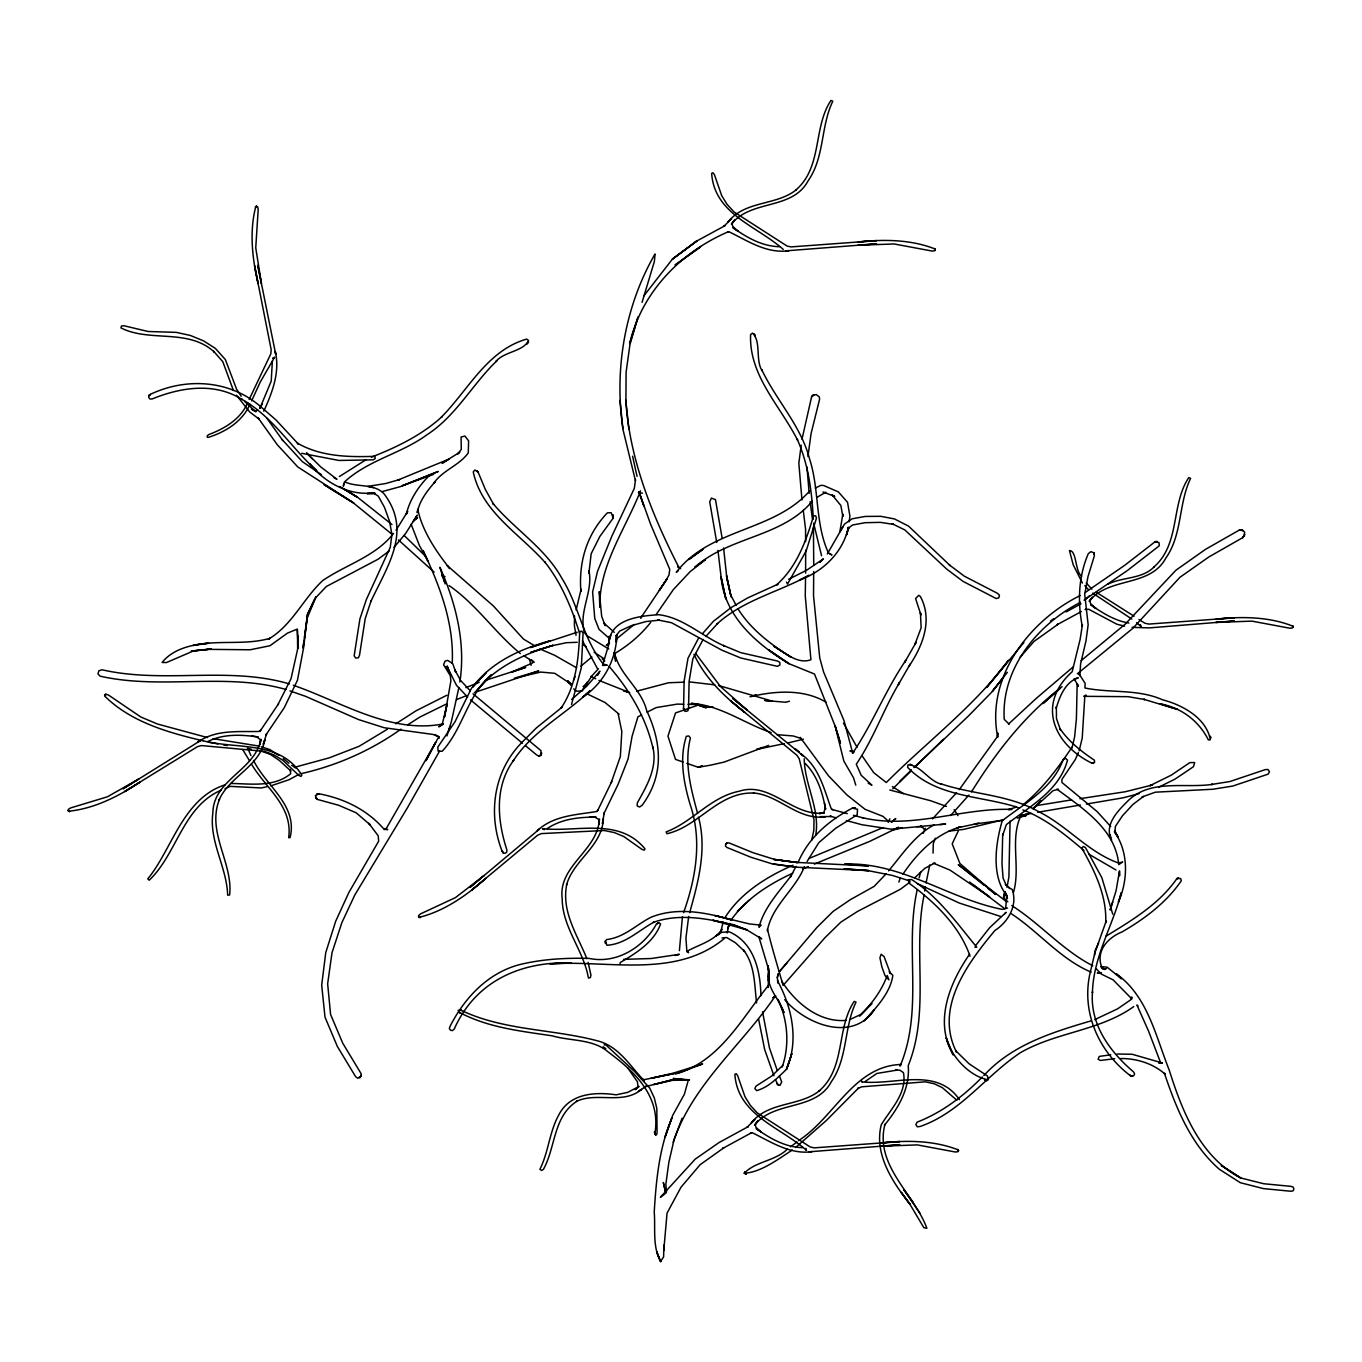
<?xml version="1.0" encoding="UTF-8"?>
<svg xmlns="http://www.w3.org/2000/svg" width="1362" height="1362" viewBox="0 0 1362 1362"><rect width="100%" height="100%" fill="white"/><g stroke="black" fill="none" stroke-linecap="round" stroke-linejoin="round"><path stroke-width="1.5" d="M796.089 866.3L790.505 876.924L791.424 875.323C779.217 891.752 764.354 906.888 758.957 927.25L761.171 925.173L749.389 923.93L714.829 915.519L731.939 920.014C705.788 912.353 677.033 906.734 650.866 917.29C636.173 924.917 623.932 937.55 606.754 939.542L605.256 941.023L606.907 945.245C625.652 944.224 639.033 929.94 654.816 921.699L653.079 922.432C679.723 912.949 708.223 918.618 734.782 925.326L712.854 920.235L747.006 929.906L732.381 924.44L746.631 929.786L761.698 938.895L758.821 936.63L768.577 969.403L768.066 965.981L768.934 983.551M625.907 401.007L626.111 372.132L629.959 344.501L638.063 316.937L630.214 341.862M813.693 571.478L813.523 595.705L819.72 657.812L823.584 671.977L844.065 720.77L852.425 752.096L849.956 750.973L854.332 751.654L852.51 753.356C872.582 723.835 885.606 689.972 905.781 660.366L904.606 662.443L916.047 642.421L914.855 644.515L921.138 627.78L920.423 612.815L920.967 615.045L915.604 598.531L918.72 595.33L920.337 596.454C932.885 619.557 923.01 645.622 909.22 665.831M813.744 565.417L813.42 526.924M574.509 615.896L574.406 625.873L576.041 635.322M615.641 660.876L614.041 652.721M805.538 577.267L805.265 595.943L810.918 659.736C797.485 664.775 784.546 652.245 773.633 646.099L791.237 657.301L790.13 656.654C770.262 643.971 750.632 629.125 738.034 608.899M805.606 573.113L805.674 550.078M663.89 1245.123L663.617 1256.768L660.638 1261.57C652.279 1246.639 655.565 1228.371 654.237 1211.942C656.143 1180.003 659.259 1147.536 671.926 1117.81L664.894 1137.559L672.709 1115.342L684.354 1094.299L688.338 1080.1L673.203 1078.5L689.478 1079.862M933.038 853.123L933.311 843.47L935.405 838.226M679.4 950.625L682.447 916.694M1010.076 821.133L1008.901 876.89L1007.012 887.326M1002.721 833.629L1001.989 863.712L1003.062 878.081L1006.263 885.351M1006.671 895.804L1005.786 907.45M1094.571 955.188L1094.776 951.493L1098.64 942.862M663.754 1250.605L667.057 1213.133L680.966 1187.272L700.085 1164.748L723.818 1147.808L722.643 1148.455L751.671 1132.673M768.44 975.805L768.56 981.423L768.611 972.962C766.448 988.063 779.473 999.265 783.984 1012.647L777.889 999.35C787.849 1019.951 789.79 1045.454 782.163 1067.059M694.007 654.288C704.716 677.714 724.414 696.833 744.844 712.479L730.73 700.868L796.872 755.246L799.171 758.634L814.033 819.856L813.829 830.241L811.701 840.184M303.845 641.74L303.011 648.057L307.403 617.65L315.984 596.879L307.471 614.347L304.407 637.535M801.214 445.153L798.83 463.165L801.963 499.956M802.014 439.16L811.616 396.734L813.267 395.031L816.247 394.622L819.26 396.853L819.618 399.168L811.071 433.576L807.938 456.542M849.156 521.765L849.905 516.011L847.522 502.272L838.345 491.903L823.669 485.502L820.877 485.332L815.31 488.09M635.543 479.373L634.334 488.345L611.896 536.083L597.577 571.172L592.623 591.891L594.751 618.433L599.008 629.329L609.58 638.625L609.24 636.275L608.576 645.282L602.532 665.422L607.265 665.235L603.23 663.975C582.851 638.727 578.884 605.222 561.774 578.152C544.97 547.813 514.666 529.443 492.891 503.361L493.657 504.451L485.4 489.588L478.045 471.984L474.81 470.026L473.244 471.882C481.859 512.35 519.841 533.7 545.277 562.676L544.715 561.876C561.399 582.953 571.682 607.861 579.599 633.296M343.735 483.731L343.377 486.183L344.348 482.063C368.098 459.981 401.262 453.682 427.072 434.699C456.151 415.836 472.359 384.322 496.858 360.777L495.819 361.611C503.736 351.566 523.297 351.651 528.592 340.534L526.617 339.104C487 350.528 468.426 389.873 441.339 417.181L442.105 416.568C421.777 435.193 396.853 447.179 371.434 457.155M459.896 681.987C465.838 642.677 455.895 603.145 439.909 567.29L444.233 581.421M604.353 1045.182L604.558 1043.735L634.505 1071.451L649.691 1088.051L654.305 1097.891L656.807 1108.345L657.08 1132.588L656.705 1134.58L654.799 1134.069C661.421 1096.887 635.22 1072.047 608.286 1052.043C593.049 1038.763 570.695 1041.249 552.257 1035.835C520.42 1031.068 487.562 1027.578 458.773 1012.034L460.339 1013.039L458.126 1010.4L461.412 1009.974L459.913 1009.736C503.021 1030.779 552.053 1028.736 597.697 1040.891C618.995 1046.322 630.197 1066.31 644.362 1080.866L641.144 1078.738L644.192 1079.64L673.969 1073.596L651.138 1078.278L673.832 1072.984L702.622 1063.96L679.195 1072.677M614.824 656.961L615.437 653.13C628.886 644.992 641.042 634.743 650.73 622.298M917.222 889.658C904.351 947.373 923.521 1008.016 900.878 1064.199L899.89 1066.088L901.235 1064.437C853.685 1066.003 834.565 1117.487 798.507 1140.658M924.083 895.089C912.421 951.561 930.365 1010.74 908.233 1065.612C910.105 1088.323 898.409 1108.157 884.517 1125.114L884.959 1124.229C874.268 1165.514 914.362 1193.844 926.875 1228.269L923.879 1227.724L909.527 1203.599L901.252 1192.295L910.054 1204.366C892.621 1182.131 873.842 1154.414 881.248 1124.791C890.935 1108.736 907.279 1093.107 903.449 1072.643L899.737 1070.106L895.617 1070.157L897.064 1070.106L876.89 1073.443L865.313 1081.377M924.747 891.02L925.411 886.951M926.075 882.882L929.786 864.921M848.373 527.196C843.316 551.865 823.363 571.376 800.073 579.837L808.994 575.309C778.553 592.164 743.158 600.046 716.923 624.068L717.621 623.473L705.805 636.497M1013.481 892.416C1020.853 867.236 1009.344 838.549 1021.33 814.885L1020.393 816.57L1026.097 815.497L1029.059 812.91M458.875 687.572L451.384 721.537L446.923 735.94M727.155 933.021L728.568 926.398M1004.254 893.097L1003.436 898.103L1007.812 901.729M815.77 834.855C820.128 808.943 804.567 784.699 804.227 758.787M825.406 808.092L823.652 812.739L819.192 813.642L824.385 812.859C792.973 817.404 770.841 780.749 738.936 791.305C710.606 796.94 692.373 822.12 666.12 831.91L666.92 833.731C698.757 826.581 718.83 791.22 754.327 793.093L753.424 792.956C779.183 795.033 797.843 820.656 825.338 816.74L820.384 816.689L831.382 816.485L830.037 816.161L836.166 817.813M674.02 1139.926L668.878 1162.161L665.831 1184.344L666.529 1191.92M1071.996 748.096L1074.618 736.91L1076.406 718.813L1077.172 683.724L1078.449 686.261L1074.124 678.702M1005.292 891.582L1003.777 897.967L1005.326 900.605L1003.777 897.967L1005.531 892.263L1004.475 895.226M688.695 916.422L685.937 938.043L686.857 951.374L688.627 952.668L686.72 951.493C698.502 944.7 714.165 941.159 721.945 929.276L720.941 931.199L723.205 921.938M689.649 912.693C698.331 881.861 707.133 849.105 698.502 817.234M919.163 877.792L920.678 871.935M642.047 302.398L654.39 261.453L655.037 253.979C624.954 305.99 614.143 369.204 622.877 428.553M576.126 609.989L581.114 589.201L580.893 591.448C578.544 561.876 586.75 534.347 607.401 512.827L611.18 512.708L613.206 518.088L599.893 536.39L591.159 553.755L588.912 573.232L588.997 570.899C593.253 591.806 578.629 611.453 584.281 631.832M847.487 531.299L846.483 534.891L848.901 527.69L847.556 528.882L852.527 525L865.091 522.702L880.363 522.361L893.506 524.37L892.212 523.757L904.811 529.92L946.76 569.129L963.053 581.387L996.218 598.548L998.84 597.85L999.453 595.228L997.444 593.304L964.381 576.211L949.297 564.889L950.199 565.639L908.522 526.107L894.425 518.922L880.72 516.317L865.159 516.436L852.067 518.82L844.44 524.149L827.313 553.976M683.605 912.625C695.88 878.081 702.366 840.218 690.176 804.653C683.673 782.69 679.11 758.515 686.363 736.28L688.951 735.974L690.415 738.085C683.894 763.52 691.062 788.887 697.599 813.437M1110.166 909.833L1116.057 890.816L1119.513 870.88L1119.53 875.8L1119.496 872.582M777.225 977.405L778.349 973.592L777.31 978.035L778.213 983.245L777.498 980.759C792.071 1007.403 799.068 1040.551 786.487 1069.306C777.821 1077.614 768.423 1087.438 756.608 1090.621L754.854 1088.578L756.012 1086.11L771.845 1075.946L782.809 1065.356M610.823 635.339L609.154 640.804C612.27 618.535 640.821 615.879 658.731 614.705C683.588 617.667 702.077 636.463 724.431 645.963L723.358 645.469L740.809 652.67L777.259 660.962L779.813 662.341L779.881 665.031L777.379 666.341L740.809 657.999L721.979 650.219L671.551 622.74L657.812 619.931L659.225 620.187L645.997 621.549L631.287 625.703L619.71 631.066L615.862 636.071L616.85 634.573C616.305 659.651 603.707 683.298 582.63 697.276L590.138 690.653C565.009 714.795 532.525 730.968 513.202 760.898L513.729 760.149C494.321 786.572 497.249 820.384 506.885 849.922L506.783 852.169L505.115 853.276L503.123 852.97L502.016 850.978C487.698 813.982 493.47 771.096 521.935 742.409L536.373 727.921L562.387 706.963L561.076 708.104C576.33 685.682 578.748 657.71 579.667 631.593L581.829 631.151L583.072 633.381L581.302 667.806L571.529 704.529M619.999 963.632L620.357 962.44C636.292 953.025 654.1 942.095 660.587 923.947L658.68 922.772L657.437 923.538L658.68 922.772M767.283 930.978C771.982 905.424 795.153 890.033 804.448 866.641M629.619 343.786C641.468 292.472 680.711 252.021 728.449 231.71M1110.217 909.663L1112.72 902.138M1002.653 835.519L1006.348 824.64C1029.587 806.406 1059.261 790.999 1067.519 760.149L1065.561 758.293L1063.262 759.23C1052.86 788.479 1025.245 802.967 1002.279 820.639C995.588 843.095 990.787 876.856 1007.318 896.06L1005.531 893.574L1007.437 898.545M611.232 782.639L620.357 756.506L621.821 731.462L618.127 713.756M898.869 882.065L900.214 878.235M729.096 924.934L727.7 928.68L729.76 923.47M673.85 1140.42L682.09 1118.236M673.151 1142.275C692.339 1084.731 741.711 1045.301 775.097 996.32L772.85 997.92L775.761 995.894M263.785 411.222C272.23 392.545 280.146 372.388 275.294 351.566L275.72 354.375L257.741 265.284L261.436 283.5L255.75 247.85L258.201 209.373L257.656 206.82L255.818 206.479C249.212 231.37 252.293 258.644 258.133 283.705L254.609 265.777L271.191 349.779L270.817 353.865L249.178 399.424M585.609 686.159L587.124 682.226L583.14 689.274M724.652 918.141C740.077 893.251 766.636 876.702 793.042 865.21M923.249 833.323L925.292 828.232M573.572 680.319L575.122 676.539M1079.147 750.803L1082.228 738.051L1084.799 696.527L1086.11 695.08L1083.76 696.322L1128.162 696.68L1144.812 699.557L1143.705 699.285L1177.381 709.398L1160.271 703.848C1181.433 707.695 1198.883 720.941 1208.4 739.975L1210.324 739.77C1206.511 718.149 1182.471 704.92 1162.552 699.796C1137.883 688.797 1110.251 693.224 1084.935 687.997L1085.139 683.418L1078.874 673.543L1079.777 675.807L1080.645 663.652L1085.974 640.923L1088.153 624.8L1084.714 594.258L1087.983 576.62L1094.367 555.883L1093.958 552.802L1090.945 551.661L1088.323 553.619C1078.329 576.824 1077.563 601.766 1082.262 626.265L1082.398 624.749L1080.151 639.306L1072.166 671.738C1036.499 703.813 1053.098 744.044 1091.847 763.163L1094.656 762.107L1094.384 760.183C1081.394 751.535 1068.915 741.66 1059.994 728.687L1060.504 729.998L1056.469 718.523L1056.35 706.827L1056.18 708.24C1059.806 696.34 1065.271 682.021 1078.227 677.816L1075.622 678.634M958.218 831.126L952.191 843.81L959.887 863.44L995.707 894.493L987.552 888.007M1078.398 752.522L1075.401 759.4L1061.985 779.319L1061.866 782.418L1097.057 811.497L1110.745 826.547M251.612 400.854L260.312 381.956L274.613 357.185L272.792 358.325L273.966 357.831M640.498 490.814C625.686 528.745 598.922 565.264 599.808 607.248L599.297 591.602L601.681 616.356L605.188 625.686L604.03 623.217L614.313 632.36M597.373 811.156L611.81 781.43M277.763 704.954L291.025 678.719L297.631 649.18L297.478 629.448M888.109 822.205L889.88 818.783M407.715 511.482L406.199 514.41C409.996 499.122 418.628 486.013 429.847 475.032M698.57 638.131L687.98 658.289L684.116 681.221L683.554 708.444L684.133 710.623L685.988 711.424L687.878 710.777L688.542 708.649L689.104 681.426L692.866 658.748L703.167 639.391M797.962 862.759C808.279 837.97 828.879 820.401 852.271 808.194L857.498 809.249L857.226 814.782L835.774 828.181L818.902 842.533L807.104 861.431M247.612 402.709C240.802 419.138 224.611 428.553 208.726 434.614C207.722 435.21 206.224 436.623 207.824 437.508C225.173 432.231 242.504 421.556 249.961 404.259M439.62 750.99L407.408 807.802L354.852 894.902L341.862 922.653L332.022 952.668L327.646 983.79L330.591 1014.486L342.764 1043.241L361.066 1073.596L361.117 1075.946L357.78 1078.261L355.618 1076.695L337.299 1046.339L325.007 1017.159L321.687 985.22L325.756 952.566L335.665 921.291L348.859 892.502L378.67 841.171L378.193 835.791L368.796 823.261L370.106 824.81L356.265 812.842L338.61 805.248L317.21 799.358L315.371 795.595L319.066 793.808C343.633 798.421 366.497 809.42 383.233 828.283L387.761 829.594L383.897 829.458M259.938 408.225L271.225 381.088L272.366 361.288M259.853 408.379L262.185 404.139M910.429 663.737L898.307 684.66L899.533 682.532C883.632 709.023 873.638 738.647 856.272 764.201L861.21 775.267L871.918 785.21L868.156 783.116M407.493 511.737L396.036 530.244M599.025 672.59L597.373 675.365L599.927 671.143L586.562 686.346L571.614 699.489M386.059 828.913L438.87 736.791L434.955 734.561M842.874 526.924L839.877 531.81L842.84 514.053L842.823 516.402L840.865 505.489L832.148 494.968L834.753 496.449L822.988 491.954M1072.098 747.091C1057.882 768.1 1042.492 789.109 1022.624 805.078M260.023 731.241L278.512 703.848M656.212 614.466L673.322 589.627L690.125 571.665L705.465 559.578L694.773 567.324C729.181 536.305 781.856 537.53 812.246 501.284M642.03 616.186L640.651 618.144L665.337 581.404L669.065 574.866L669.746 569.333L650.542 524.064L638.982 491.699M971.464 791.901C996.082 752.199 1024.65 715.356 1062.054 686.686M902.87 874.234C917.103 853.208 935.643 833.85 960.789 826.768L957.043 827.909L979.04 823.176M959.308 789.585L997.12 736.995L997.835 733.062L997.733 737.2C985.645 677.935 1028.787 620.868 1080.236 595.517M976.213 944.819L989.527 927.828L1006.126 912.302L1004.611 913.97M597.969 809.947L596.811 811.463C576.296 814.936 553.517 815.412 537.241 830.752L539.488 829.032L469.89 887.462L484.106 875.511L455.521 897.575L420.586 913.851L418.594 915.536L419.19 917.324C444.182 911.195 466.672 895.43 485.876 878.303L471.814 889.982L537.632 835.212L541.395 833.595L604.319 830.497L614.483 832.625L623.847 836.574L642.013 849.428L644.294 850.109L644.992 848.849C618.893 817.115 577.267 832.471 542.485 828.658L544.374 829.713L543.37 828.93M643.783 295.963L672.419 259.12L697.14 240.819L725.01 225.683L723.818 226.364L731.615 218.652L728.006 222.006C745.201 200.214 776.391 205.9 796.481 189.624L795.714 190.152C822.716 167.015 812.842 127.568 830.956 100.43L832.812 101.197C820.554 126.394 824.725 157.209 808.092 180.823C792.275 210.48 750.973 199.21 731.377 224.168L734.595 220.031L731.99 223.76L732.773 226.415L738.17 231.387L732.943 227.624C746.665 237.465 762.124 246.386 779.473 246.692M731.139 919.98C746.257 898.511 769.258 884.04 792.735 873.178M1007.318 672.317L992.03 691.845L968.348 716.072L914.191 767.504L943.508 739.243M1003.658 676.982L992.387 691.334L1002.755 678.276M393.533 533.444C375.623 556.377 346.033 564.651 322.692 580.57C303.164 598.786 292.166 625.226 268.467 639.136L270.119 638.267C244.99 645.588 218.516 639.646 193.132 645.435L208.692 643.239C192.076 644.464 172.889 648.806 162.146 662.46L166.453 662.545L193.234 651.036L211.195 648.976L191.361 651.019L209.322 649.368L250.148 649.776L269.914 645.758L287.467 633.126L297.171 629.125L298.295 648.38L297.818 635.901M888.586 870.846C902.41 854.366 914.634 835.4 934.009 824.895M886.185 873.757L874.132 886.39L850.416 899.618L833.152 911.365L816.996 927.352L779.387 971.617L787.44 962.304M393.941 547.439L405.501 533.666L417.215 515.159L413.061 521.578L417.572 517.628L414.695 519.756M956.652 792.667L932.493 818.868M1023.901 642.455L986.667 687.504L1008.527 660.247C973.898 706.725 927.028 741.745 886.304 782.52L873.706 772.663L862.027 755.74M1020.087 657.284L1034.047 641.4L1058.393 624.017L1057.218 624.664L1081.36 611.555M950.574 815.566L968.961 795.016M702.622 633.534L713.416 621.293L730.917 607.707L747.619 597.935L778.042 584.145L776.493 584.928C796.787 567.103 806.168 540.748 813.557 515.806L815.753 515.909L816.434 518.258L806.151 550.963L787.508 584.077L786.521 582.17M864.24 1020.955L874.217 1009.923C852.357 1042.594 805.606 1024.394 784.733 999.623M634.198 624.494L616.152 639.238M865.772 1019.287C876.924 1006.91 890.51 992.302 892.842 975.379L889.233 971.736L890.476 973.575L884.057 956.533L881.112 954.251L879.92 957.827L881.861 966.867L884.994 975.532L888.909 979.84L887.224 975.532C881.572 990.957 871.237 1004.594 859.558 1016.052L871.867 1003.522L861.09 1014.384L849.786 1019.559M892.842 788.785L911.416 770.245M1033.435 808.432L1040.721 800.992L1033.145 808.449M580.876 666.171L591.874 656.995M822.12 560.037L819.839 562.302L823.363 558.863L806.61 570.235L788.615 579.31M914.294 767.436L918.601 763.214M260.789 730.117L259.427 731.445C238.639 732.007 216.013 729.266 197.745 742.154L200.214 740.775L123.057 788.819L138.822 778.979L107.428 796.787L70.535 807.972L68.321 809.368L68.662 811.224C94.284 808.688 118.749 796.242 140.184 781.992L124.623 791.577L197.49 746.631L201.457 745.559L264.177 751.347L273.932 754.906L282.666 760.132L298.823 775.421L301.002 776.408L301.853 775.25C280.504 740.162 237.124 749.509 203.227 740.826M914.685 877.877L924.849 868.309L935.03 862.912M809.743 490.865C773.82 531.81 710.028 527.996 676.25 572.363L678.514 570.542M1008.561 724.005L1036.38 698.28L1073.137 666.954M982.325 1076.95C963.649 1096.035 942.198 1112.362 917.154 1122.135L915.826 1124.586L917.256 1126.783L920.014 1126.51C960.653 1112.533 985.645 1075.81 1020.325 1052.741C1056.078 1032.004 1099.713 1030.949 1133.746 1006.603M739.277 909.476L737.421 911.212L749.628 899.89M584.826 685.529L586.086 684.388L583.021 686.499M983.824 1075.605C1011.864 1044.79 1052.196 1032.294 1090.894 1020.921M910.088 882.014L900.401 889.267L857.583 911.399L840.899 922.091L824.929 937.72L783.082 985.475C777.821 966.901 771.913 947.833 767.419 929.003M1085.173 599.603L1089.43 595.824M1060.266 688.185L1042.934 703.609L1059.874 688.627M1033.043 808.824L1053.03 790.709L1058.461 789.211M891.344 822.308L895.787 818.562L891.48 822.171M724.363 938.469C675.297 979.176 607.639 959.801 549.925 963.904L571.41 962.934C521.016 961.163 475.525 980.963 454.244 1029.042L452.507 1030.608L450.533 1030.251L449.341 1028.633L450.005 1026.42C465.395 996.133 490.558 970.17 524.966 963.394C546.094 958.848 567.716 957.827 589.252 958.422C616.441 964.177 643.681 947.407 656.501 923.896L657.982 923.198M598.463 668.742L591.789 675.978L582.153 691.045L576.603 691.164L573.708 688.866M1081.173 660.604L1125.267 624.102L1175.985 570.167L1205.455 549.38L1239.25 530.107L1242.791 530.465L1244.681 532.133L1244.187 535.913L1242.57 537.735L1208.775 557.024L1179.969 577.267L1132.775 628.359L1077.325 673.832M792.275 1150.039C778.145 1159.164 761 1172.273 744.384 1173.261C754.548 1161.701 775.727 1160.884 787.219 1149.239M795.595 1147.536L826.479 1120.364L858.537 1088.017L857.668 1088.578L861.652 1086.825L925.411 1081.82L934.298 1083.777L942.249 1087.591L956.856 1100.258M389.209 550.963L378.176 559.169L326.318 586.528L314.945 598.531L307.471 614.347L303.692 647.273L297.478 680.2L284.352 707.559L265.879 735.003L266.611 733.846L263.241 744.299L264.909 739.634C259.699 766.908 229.412 776.255 219.095 799.971L219.52 799.136C206.224 832.131 233.191 862.572 229.633 895.004L227.641 895.174C226.892 867.168 208.982 841.75 212.847 813.131C213.187 779.524 255.052 770.466 260.925 739.294L259.972 744.435L260.568 739.941L256.737 736.774L257.929 736.944C241.21 734.544 223.385 733.76 207.858 741.49M790.488 1146.821L796.991 1142.003M699.404 247.492L675.092 265.045L700.596 246.862M1050.494 621.021L1053.762 618.671M339.393 476.547L366.003 459.743M395.78 723.818L416.023 710.811L446.889 695.233M400.99 729.13C370.975 750.496 337.18 765.444 301.24 773.633M407.868 724.737L419.905 717.042L447.025 703.711M1105.791 936.341C1131.873 920.354 1159.079 904.266 1176.887 878.592L1180.667 878.558L1181.331 880.737C1166.332 902.666 1144.642 918.839 1121.879 932C1107.17 937.924 1094.725 952.191 1102.386 968.535L1101.194 966.833L1104.82 969.574M1085.412 592.351L1124.706 565.315L1155.214 541.65L1159.028 542.74L1159.334 545.583L1157.836 546.928L1127.31 570.593L1084.084 600.097M1080.475 602.327C1037.333 624.307 1000.917 669.134 1004.254 719.391L1009.106 724.141M387.353 729.249L359.057 746.325L329.332 757.817L294.379 767.351L295.997 767.793L291.638 765.342M816.723 497.522L825.798 492.176M547.166 828.658C561.45 818.817 579.208 817.098 596.113 817.115L589.661 817.098M719.017 934.264L715.731 936.103L721.809 932.238L729.419 931.897C754.225 942.793 760.439 971.174 760.932 995.673M1066.088 611.93L1080.951 603.86M1086.246 608.882L1085.071 609.529L1088.749 609.274L1116.925 624.256L1124.62 626.111M641.57 714.948L637.927 716.787L632.07 736.365L628.086 758.974L618.11 784.291L603.689 814.067L604.251 812.825L602.396 823.635L603.383 818.8C602.072 846.534 573.402 860.052 566.524 884.977L566.83 884.108C561.059 911.331 577.25 934.741 586.852 958.61M647.052 712.19L656.161 707.593L677.34 704.103L683.724 704.239M1158.79 787.151L1174.963 779.149L1188.839 769.836L1193.504 766.636L1194.678 762.533L1189.809 762.635L1171.269 775.165L1149.903 785.687L1152.49 784.955L1125.25 791.748L1079.93 798.694M898.222 827.517L869.943 841.273L814.289 864.104M1107.902 584.162C1122.782 576.773 1141.799 579.395 1154.278 566.796L1153.529 567.324C1180.531 544.187 1170.639 504.74 1188.754 477.602L1190.609 478.368C1178.351 503.565 1182.522 534.381 1165.889 557.994C1150.073 587.652 1108.77 576.381 1089.174 601.34L1092.392 597.203L1089.787 600.914L1090.57 603.587L1095.967 608.542L1090.741 604.779C1102.318 612.883 1114.729 620.749 1128.894 623.047M299.214 774.212L288.982 779.745L270.868 785.857M898.562 827.262L891.855 830.377L902.07 827.619M883.41 827.483L808.722 858.588M577.216 632.257L530.499 647.512L550.299 640.753C520.897 648.738 491.41 661.864 472.75 686.976L486.234 672.47L471.507 688.219L454.993 721.792L437.832 747.057L438.087 751.177L442.207 751.262C463.233 728.449 467.421 694.892 491.631 674.582L475.713 691.845C494.747 667.125 523.961 653.998 553.125 645.282L530.737 652.364L551.95 645.775L566.371 642.711L577.233 642.302M532.695 662.885L511.227 672.334L525.255 667.618M257.912 410.098L255.358 411.188L251.357 409.077L255.852 411.767L244.632 401.45M802.524 869.058L808.415 866.572M675.229 1074.073C719.442 1062.002 741.575 1018.623 768.457 985.407L768.083 987.535L768.526 979.312L768.798 982.138M374.925 492.959L371.741 493.47L373.988 492.755C349.455 496.228 324.837 482.71 309.685 463.846L316.801 470.86C290.974 447.485 272.57 416.227 241.363 399.032L242.147 399.509C214.447 382.007 180.942 387.268 152.152 398.947L149.905 398.998L148.696 397.415L148.867 395.389L150.756 394.146C186.645 377.308 229.837 380.066 260.431 406.455L275.89 419.854L298.601 444.318L297.376 443.11C320.717 456.696 348.689 457.223 374.686 456.321L375.282 458.449L373.273 459.828L338.985 460.458L301.666 453.291M465.889 687.64L479.186 682.311M456.559 699.591L466.451 695.659M474.368 692.526L538.756 670.938L514.41 678.208L540.799 672.062L554.76 673.322L571.495 684.354M221.104 790.198C182.695 806.747 177.043 853.872 149.224 880.192L147.743 878.865C171.782 850.024 182.814 798.353 225.122 784.801M225.002 788.666L230.161 786.368L261.3 787.951L267.037 786.691M768.679 745.389L723.92 762.141L710.368 765.189L698.212 767.283L686.857 763.333M762.516 747.363L756.608 749.423L784.359 743.601M701.941 765.989L698.212 767.283L701.992 766.006M1094.69 1019.627L1117.453 1008.919L1130.783 999.759L1131.754 996.916L1131.839 998.908L1113.077 979.84L1101.296 974.068L1096.172 968.74M525.698 667.38L485.025 680.472M636.582 691.215L668.623 682.754L684.15 682.175M1015.984 807.189L1008.408 809.624L1011.915 809.42C961.589 807.547 912.302 829.662 862.316 817.66M1009.055 888.16L1012.153 889.318C1017.908 905.151 1008.357 921.853 994.958 930.433C967.19 963.717 934.281 1007.88 956.533 1052.23L955.954 1050.987L969.08 1063.773L987.399 1075.946L988.352 1079.811C969.846 1076.678 950.999 1056.572 946.249 1037.827L953.111 1054.988M433.627 474.351L402.437 485.672L438.206 471.49L400.343 486.643L382.228 491.597M750.002 696.799C774.859 690.857 803.563 688.678 826.325 702.332M727.274 232.357L729.079 231.812C747.789 240.904 766.585 253.775 788.751 250.761L785.925 250.846L876.532 243.815L858.009 245.262L894.085 243.951L931.983 251.034L934.587 250.812L935.132 249.025C911.246 239.457 883.785 239.201 858.196 241.959L876.43 240.648L791.033 246.914L787.032 246.028L734.05 211.961L727.019 204.3L721.707 195.651L714.403 174.625L712.922 172.753L711.645 173.366C714.403 214.362 757.204 226.075 783.269 249.416M750.496 1133.303L752.318 1132.758C771.011 1141.85 789.824 1154.721 811.99 1151.707L809.164 1151.792L899.771 1144.761L881.248 1146.208L917.324 1144.897L955.205 1151.98L957.809 1151.775L958.371 1149.971C934.468 1140.403 907.007 1140.164 881.435 1142.905L899.652 1141.594L814.255 1147.86L810.254 1146.991L757.272 1112.907L750.258 1105.263L744.929 1096.597L737.625 1075.571L736.161 1073.699L734.867 1074.312C737.642 1115.308 780.426 1127.038 806.491 1150.362L805.589 1148.404L805.929 1149.63M803.427 739.191L788.104 742.92M674.939 955.477L677.901 954.643M789.466 701.226L785.653 702.264L764.763 700.46L772.084 701.072L718.506 685.478M675.416 955.375L679.332 954.302L651.155 958.525L623.558 959.359M1138.972 793.654L1123.241 797.792L1086.331 804.074M1007.539 908.045L1002.228 909.39C948.258 898.767 901.593 861.805 844.627 864.07L868.513 865.926L796.549 862.401L773.803 859.439L797.23 862.538L774.569 859.439L752.897 852.646L729.215 842.993L727.053 842.789L725.64 844.236L725.503 846.211L727.155 847.556L750.837 857.226L772.629 864.002L795.731 867.083M1003.573 819.737L963.547 829.424L948.905 831.109M1021.347 815.549L1031.443 813.403M1017.244 818.102L1026.097 815.497L1019.832 816.468M977.524 823.465L974.494 824.027L1003.3 820.247M1037.674 812.28L1080.372 805.01M1036.176 805.657L1071.536 799.903M1110.796 1054.784L1099.253 1056.418L1098.112 1059.244L1100.309 1060.453L1114.695 1058.717M1099.934 972.791L1097.329 973.064L1101.279 972.655M722.013 937.941L726.695 937.533L735.446 942.776L744.656 951.408L743.55 950.097C755.144 965.164 754.395 984.981 756.591 1002.943M939.78 824.538L945.654 824.044L891.276 829.203L861.976 824.742L846.364 820.554M712.973 706.861L707.048 707.287L698.246 705.09L675.535 712.939L667.959 736.161L675.518 759.4L683.077 762.022M1100.802 966.543L1107.187 967.224L1121.471 978.784L1116.329 973.83C1147.791 996.439 1155.623 1036.056 1169.141 1069.851C1182.301 1111.545 1200.143 1157.104 1241.259 1178.317L1221.271 1165.463L1240.833 1177.994L1263.698 1183.731L1291.108 1186.37L1293.253 1187.187L1293.9 1189.094L1293.1 1190.848L1290.887 1191.256L1263.476 1188.617L1240.339 1182.71L1219.501 1169.379C1190.78 1144.455 1176.257 1108.362 1164.391 1073.188L1165.106 1074.175C1153.291 1063.552 1136.3 1058.274 1120.483 1058.546M1102.709 968.927L1106.472 968.705M372.609 493.316L367.042 493.606L374.618 493.606L373.069 492.721L378.313 496.194L384.493 507.379L389.668 521.765L391.933 534.857L392.086 533.444L390.247 547.337L366.361 599.552L359.909 618.893L354.171 655.803L355.669 658.067L358.342 657.812L359.517 655.292L365.237 618.518L371.196 600.608L370.77 601.715C387.319 565.945 412.482 531.452 384.05 493.81C374.09 483.289 358.036 487.579 345.642 482.233M1009.753 887.939L1005.292 884.415M603.094 1046.833L605.818 1048.621M689.427 1080.066L672.692 1080.321L653.811 1084.51L672.573 1079.743L644.669 1086.859L646.405 1086.161L638.369 1091.32L641.57 1089.447C622.468 1105.144 596.931 1091.677 576.466 1101.381L577.539 1100.871C553.159 1115.853 555.832 1146.94 543.404 1169.43L541.514 1170.435L539.897 1169.277C548.494 1152.235 549.363 1132.06 558.658 1115.189C569.537 1093.294 594.853 1091.728 616.135 1094.827L627.712 1092.375L639.084 1086.399L635.254 1089.668L638.029 1086.91L637.433 1081.82L627.763 1067.995M1162.229 1062.939L1158.704 1062.922L1162.28 1062.956L1132.094 1054.239L1116.959 1054.035M230.757 783.456C250.931 783.712 273.762 787.577 290.651 773.769L290.225 769.479L290.804 770.943L279.482 760.575L269.114 753.526L270.17 754.173L259.682 750.683M916.66 826.649L922.976 826.734M974.834 947.186L976.775 947.203C956.958 923.3 938.537 896.86 911.655 879.563L908.284 879.733L909.033 883.155C934.23 901.746 958.507 924.73 969.506 954.626M846.006 1020.393C818.954 1022.692 795.136 1002.568 781.584 980.929M687.963 704.324L698.587 704.563L691.3 703.354C720.481 705.175 744.214 723.528 771.13 732.552M776.953 734.646L793.331 735.991L801.043 738.459M1132.111 627.354L1149.46 627.882L1234.33 620.987L1215.806 622.434L1251.899 621.123L1289.78 628.205L1292.385 627.984L1292.947 626.197C1269.043 616.628 1241.582 616.373 1216.011 619.131L1234.227 617.803L1148.83 624.085L1144.829 623.2L1138.921 619.489M802.695 1147.638C785.346 1147.332 769.905 1138.411 756.165 1128.57L761.392 1132.333L755.995 1127.361L755.212 1124.706L757.817 1120.977L754.599 1125.114C774.195 1100.156 815.515 1111.426 831.314 1081.768C847.947 1058.155 843.776 1027.34 856.034 1002.143L854.195 1001.376C836.064 1028.514 845.955 1067.961 818.954 1091.098L819.703 1090.57C799.613 1106.846 768.423 1101.16 751.228 1122.969L754.854 1119.598L747.04 1127.31L748.232 1126.629L719.187 1142.463L695.25 1159.096L660.417 1197.232L665.848 1193.146L663.311 1182.488L665.49 1191.937M689.972 681.953L714.795 684.865M773.395 863.985L796.395 867.185L868.701 870.607L843.997 868.803L868.36 870.693L892.399 875.426L909.799 880.993M638.42 492.601L642.455 493.163M251.561 736.025L257.929 736.944M223.64 744.98L227.352 745.559M259.682 746.189L213.085 738.664M208.488 742.154L217.954 743.924M441.663 575.871L445.085 576.62M207.518 737.574L157.413 724.005L140.797 716.991L108.245 694.892L105.691 694.348L104.533 695.914C130.769 721.979 167.645 732.415 202.785 740.775M373.443 487.647L367.859 486.353L385.633 483.544L399.526 479.56L397.517 480.241L449.273 458.96L442.071 463.318L459.811 452.167L457.564 454.108L461.275 449.392L461.088 437.049L464.919 436.044L468.596 440.845L468.273 452.865C459.403 465.463 442.854 470.094 433.916 483.067L435.108 481.688C427.345 490.797 419.479 500.603 417.249 512.691L417.759 509.303C422.356 531.129 436.027 551.338 449.783 568.618L447.281 565.622L493.436 606.005L523.451 639.05L535.028 646.014M247.203 748.232L251.306 749.202M889.795 789.994L930.825 800.788L946.437 806.423M628.682 692.185L623.694 690.857L627.712 692.015M831.705 809.403L847.283 813.608M853.412 815.259L863.61 818.017M1000.747 916.49L959.257 903.04L917.426 883.666M261.419 746.785L270.136 749.713L278.818 755.45M705.805 707.661L698.246 705.09L706.146 707.831M289.374 683.928C228.629 665.916 163.78 683.928 102.065 669.781L98.915 670.751L97.945 673.952L100.141 676.165C161.431 690.091 225.632 672.147 286.054 689.53M293.341 685.273C341.556 701.941 390.656 734.271 443.433 723.869L438.666 726.814L442.105 724.805L446.991 704.665L444.506 717.025L450.89 680.949L450.277 675.603L443.569 664.758L445.119 661.064L447.621 660.383L452.644 663.498L455.81 672.351L454.891 669.985L460.509 680.302L470.248 690.806M289.936 690.892L305.411 696.271L358.581 719.579L384.169 727.734L433.133 734.458L438.87 736.791L439.313 738.136M629.721 692.611L598.957 680.421M933.259 863.15L949.995 870.097L989.663 896.928L969.489 881.997M594.888 817.115L599.127 819.703L599.178 824.248L599.399 819.005C597.969 850.705 557.807 865.568 562.2 898.886C562.404 927.777 583.719 950.404 588.418 978.035L590.359 977.576L590.955 975.175L588.112 962.423M539.982 649.01L554.606 655.275L576.569 667.806M448.047 667.703L445.476 666.563L448.132 668.64L456.474 685.29L467.575 697.021M1019.116 808.228L1015.337 806.542L1016.239 806.934C979.516 795.51 936.034 797.196 907.62 767.317L907.977 764.899C920.286 764.457 929.242 781.856 941.806 784.24L940.597 783.712C972.774 794.591 1008.221 794.421 1038.372 811.497C1067.127 825.644 1088 852.152 1118.577 863.031L1122.68 861.993L1118.73 864.632C1115.648 829.117 1082.722 808.517 1056.912 789.109M1022.913 809.913C1046.05 818.749 1065.254 834.685 1083.965 850.501M1091.2 972.145C1060.419 959.206 1038.951 931.914 1011.404 913.8M829.73 553.857L831.944 554.964L828.351 552.751C814.936 523.195 819.481 489.775 809.675 459.266C801.009 425.71 776.255 400.343 761.716 369.63L762.175 370.873C755.161 360.181 761.443 341.658 752.573 333.111L750.598 334.524C748.862 375.725 780.273 405.825 797.587 440.164L797.23 439.262C808.466 464.442 811.922 491.869 813.301 519.143M590.887 676.352L595.722 678.804M832.999 809.76L831.314 808.909C824.044 789.415 819.311 767.129 801.179 754.02L803.291 755.91L732.841 698.502L747.244 710.215L720.226 686.278L695.659 653.385M1092.784 965.76C1062.683 950.284 1040.21 923.657 1011.745 905.56M334.03 477.773L336.959 479.271L320.853 467.013L306.705 453.018M903.483 793.62L892.399 786.589M1115.972 869.977L1088.766 854.127M571.427 683.928L568.005 682.056L571.172 684.575M586.409 693.53L605.034 702.503L619.114 714.216M339.768 486.523L357.474 497.198L391.984 524.574M343.037 488.515L356.929 496.926L344.484 489.298M608.763 648.993L587.158 635.816L584.06 632.189M604.285 658.902L594.155 652.245M520.352 653.556C495.053 632.785 476.428 604.439 449.068 585.558M523.791 655.735L534.125 662.324L531.572 659.889M321.5 474.742L302.313 461.616L282.104 439.551M1134.086 616.237L1096.24 592.198M582.987 644.447L586.103 646.627M1092.733 593.151L1131.822 619.046M680.659 568.703L677.595 566.456L678.957 567.545C652.245 515.245 629.499 459.42 625.805 400.139L628.852 429.37M1006.688 901.814L958.252 864.632L984.3 885.402M973.047 884.772L1004.816 908.777M602.157 658.885L604.779 660.91M1138.07 1005.922L1136.929 1005.003L1148.575 1031.153L1160.475 1062.394M522.446 743.226L470.537 699.898M283.296 758.617L288.931 763.214M525.715 745.882L536.713 755.008L538.739 755.978L540.833 755.161L540.986 750.7L473.04 693.803M1136.538 622.706L1141.067 626.588L1140.164 624.63L1140.505 625.856M1114.371 831.807C1128.792 851.914 1128.128 880.073 1118.406 902.189L1121.335 892.621C1112.533 926.33 1093.294 957.094 1092.426 992.711L1092.494 991.791C1089.753 1024.462 1109.894 1051.753 1133.542 1071.894L1134.614 1073.869L1133.763 1075.674L1131.907 1076.457L1129.932 1075.35C1098.419 1051.277 1080.934 1011.694 1090.23 972.383L1094.98 952.481L1106.199 921.035L1105.689 922.687C1106.966 895.702 1094.52 870.641 1081.734 847.998L1083.335 846.483L1085.497 847.624L1101.875 877.758L1112.737 914.174M392.239 534.466L353.218 502.782L324.105 484.668L353.814 503.055L297.835 466.996L277.354 444.812L258.133 417.896L258.95 419.002L249.586 411.869L236.528 395.252M398.436 539.931L434.12 572.125M404.122 535.436L425.948 556.649M888.79 821.644L883.002 816.383L865.108 809.334L846.909 794.931L828.471 775.761L800.209 737.336M571.512 684.575L567.733 680.779L571.104 685.409M306.825 453.137L312.341 458.841M920.814 825.712L925.224 830.309M1086.229 583.004L1091.847 589.133M1084.833 585.677L1088.476 589.661M805.095 763.367C817.438 775.557 822.478 792.684 825.627 809.283L824.436 802.95M862.35 1082.211L861.414 1081.07L862.197 1081.905C894.919 1085.412 936.733 1066.531 959.444 1099.628M913.204 1202.442L903.738 1189.639L920.15 1213.542M266.935 418.287L282.887 440.658M608.95 666.222C629.533 690.125 646.031 717.297 653.011 748.504L652.773 746.802C657.829 767.164 646.899 785.806 637.297 802.95L637.178 805.861L638.369 806.508L639.612 807.002L642.166 805.231C664.315 774.944 661.728 743.005 646.644 710.504C641.451 689.393 621.344 676.012 615.301 655.922L615.539 661.081M241.193 396.24L236.63 389.277L225.343 359.517L215.315 348.349L203.534 340.858L190.408 335.478L176.396 332.379L148.117 331.494L123.857 325.722L121.49 325.995L120.946 327.919C150.092 342.611 188.041 328.021 214.294 352.009L213.664 351.328L222.772 361.645L233.464 390.553M954.115 809.692L957.997 815.668M242.657 749.509L249.552 760.796M1081.632 576.279C1074.856 571.41 1076.967 550.588 1069.442 550.537L1073.239 564.889L1082.415 583.021M1115.495 832.778L1118.338 837.579L1114.831 830.854L1114.763 832.642L1115.427 826.376L1122.492 815.736L1132.878 804.499L1143.45 796.447L1142.105 796.957L1155.282 792.19L1212.64 789.262L1232.763 786.061L1268.158 774.127L1269.486 771.76L1268.022 769.496L1265.247 769.615L1229.971 781.516L1211.346 784.495L1212.521 784.359C1184.719 788.479 1151.469 778.928 1128.775 800.056C1118.543 810.254 1103.578 824.402 1111.528 840.184L1110.098 834.634M251.425 763.98C265.743 788.36 292.966 806.083 288.676 837.749L290.106 837.528C298.023 805.146 265.948 786.078 253.553 760.422M597.39 668.538L582.476 640.821M843.47 723.137L857.038 747.21M736.161 605.358L730.56 594.734L726.797 577.692L726.576 575.615L731.139 596.828L726.797 577.692L723.597 548.035M248.105 749.032L250.966 755.655M952.566 1053.609C934.145 1020.904 949.91 982.598 969.489 954.353L969.965 956.328M450.669 675.109L447.077 665.967L448.132 668.64M777.174 1070.26L769.462 1048.008L762.567 1011.813M779.439 1076.031L781.703 1081.82L780.017 1085.344L777.685 1084.544L775.438 1079.623M773.939 1075.776L764.678 1049.591L758.6 1018.997M411.137 524.251L419.445 545.583L428.145 561.553L423.003 550.469C439.807 585.762 454.227 623.507 452.218 663.243M639.374 492.976L643.92 506.221L638.982 491.665M855.779 785.142L853.531 777.821L843.81 761.035L835.093 725.708L840.456 743.141L835.315 726.593L814.51 674.037L788.956 663.686L768.815 650.014L788.956 663.686C757.17 644.567 724.09 616.22 721.128 576.654L725.827 598.854L721.315 578.765L717.944 550.384M441.833 572.517L445.136 583.923M635.458 480.786L622.945 429.353L619.999 400.411M821.541 555.696L813.625 523.178M529.546 659.412L531.061 665.32M632.598 456.219L637.041 476.411M716.735 542.468L709.721 501.812L711.441 498.1L715.476 499.633L722.149 538.228M768.066 965.981L769.326 975.005L768.611 969.965M810.152 501.693L812.331 518.513M803.257 510.324L805.555 529.001L805.64 541.65M806.968 466.928L809.164 493.35M1093.958 552.802L1094.026 554.164M605.443 941.482L605.494 943.389L605.443 941.482M616.509 637.433L616.322 642.149L616.424 636.565L616.509 637.433M847.879 528.013L847.845 530.38L847.879 528.013M744.759 1172.137L744.384 1173.261L746.155 1174.01L744.384 1173.261L744.759 1172.137M791.782 1053.813L786.487 1069.306L791.782 1053.813M541.599 753.118L540.816 755.382L538.739 755.978L540.833 755.161L541.599 753.118M450.124 726.61L448.575 730.815L450.124 726.61M725.759 843.98L726.95 843.044L725.759 843.98M435.585 742.596L426 760.575L435.585 742.596M361.185 1075.435L359.84 1077.734L361.185 1075.435M1244.613 534.721L1242.57 537.735L1244.613 534.721M666.92 579.088L659.429 590.206L666.92 579.088M528.456 342.083L526.958 343.837L528.456 342.083M812.62 395.695L811.616 396.734L813.863 394.793L812.62 395.695M911.263 770.364L899.55 781.805L911.297 770.347M150.314 394.503L149.088 395.542L150.314 394.503M690.994 557.807L688.832 559.561L702.945 549.346L690.994 557.807M255.426 206.973L256.618 206.19L255.426 206.973M695.948 241.5L672.419 259.12L697.14 240.819L695.948 241.5M1093.754 762.958L1091.847 763.163L1093.754 762.958M609.444 643.239L606.396 645.213L609.444 643.239M755.842 694.995L751.824 696.391L755.842 694.995M1178.573 878.149L1176.887 878.592L1178.573 878.149M1027.527 813.982L1021.568 815.429L1027.527 813.982M106.083 694.416L104.721 694.722L106.083 694.416M317.465 794.131L316.597 794.301L319.066 793.808L317.465 794.131M854.434 808.058L852.271 808.194L855.404 808.006L854.434 808.058M1157.428 541.599L1155.214 541.65L1157.428 541.599M1241.752 530.176L1239.25 530.107L1242.791 530.465L1241.752 530.176M986.973 1080.543L984.641 1080.117L986.973 1080.543M910.02 764.422L911.655 764.814L910.02 764.422M1131.924 1076.184L1129.932 1075.35L1131.924 1076.184M420.143 917.579L418.543 916.762L420.143 917.579M69.581 811.616L68.1 810.577L69.581 811.616M799.051 752.062L795.187 748.828L799.051 752.062M476.802 470.673L478.045 471.984L476.802 470.673M655.701 1135.074L654.475 1132.111L655.701 1135.074M778.519 1085.088L776.953 1083.471L778.519 1085.088M317.21 799.358L315.575 797.4L317.21 799.358M503.276 852.748L502.016 850.978L503.276 852.748M754.361 334.252L755.195 335.699L754.361 334.252M1292.504 625.754L1293.134 627.031L1292.504 625.754M934.69 248.582L935.336 249.859L934.69 248.582M957.929 1149.528L958.576 1150.805L957.929 1149.528M660.638 1261.57L656.739 1251.814L660.638 1261.57M684.337 710.453L683.554 708.444L684.337 710.453M1210.699 737.915L1210.341 736.399L1210.699 737.915M612.934 515.568L612.798 514.649L613.206 518.088L612.934 515.568"/></g></svg>
